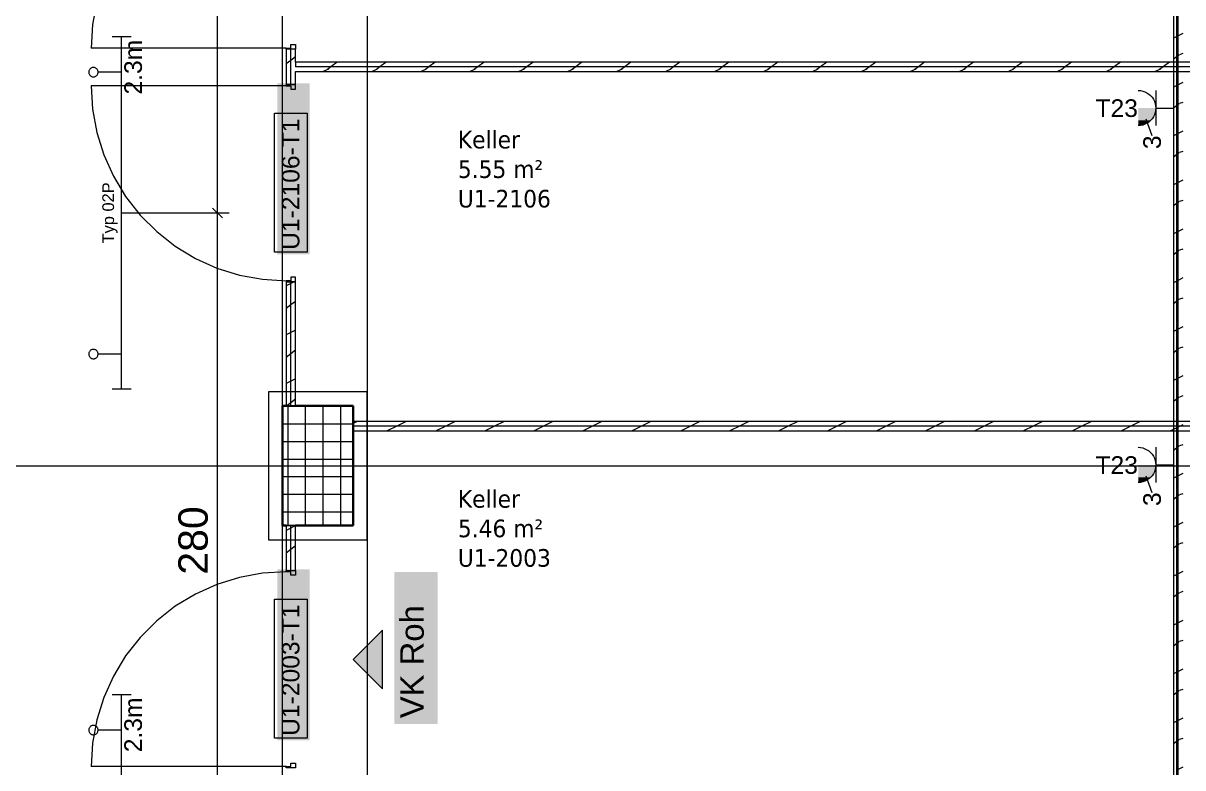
# Model space of a CAD drawing. Extents: x -1067 to 613, y -179 to 712.
# Drawn here: x -77.5 to 21.2, y -100 to -36.5 of the extents above; entities that cross this region are included whole.
import ezdxf
from ezdxf.lldxf.tags import DXFTag

# ---------------------------------------------------------------- set-up
doc = ezdxf.new("R2010")
doc.units = 0
doc.layers.get('0').update_dxf_attribs({"lineweight": 13})
for name, color, linetype, lineweight in [('A-____-NOTE-TEXT', 7, 'Continuous', 9), ('A-AREA-____-IDEN', 7, 'Continuous', 5), ('A-DOOR-____-IDEN', 7, 'Continuous', 5), ('A-DOOR-FRAM-MCUT', 7, 'Continuous', 9), ('A-DOOR-OPNG-OTLN', 7, 'Continuous', 9), ('A-FLOR-____-OVHD', 7, 'Strichpunkt - Fein', 9), ('A-WALL-____-MCUT', 7, 'Continuous', 35), ('A-WALL-____-PATT', 7, 'Continuous', 35), ('A-WALL-FNSH-MCUT', 7, 'Continuous', 35), ('S-COLS-____-MCUT', 7, 'Continuous', 35), ('S-COLS-____-OTLN', 7, 'Continuous', 9), ('S-GRID-____-OTLN', 7, 'Continuous', 5)]:
    doc.layers.add(name, color=color, linetype=linetype, lineweight=lineweight)
for name, color, linetype, lineweight, true_color in [('EL01_VVV_Mass', 7, 'Continuous', 13, 0xb2b200), ('EL01_WAN_Kraft', 1, 'Continuous', 13, 0xff0000), ('EL01_WAN_Leuchten', 7, 'Continuous', 13, 0x0080ff), ('EL01_WAN_Leuchtentyp', 7, 'Continuous', 13, 0x0099ff)]:
    doc.layers.add(name, color=color, linetype=linetype, lineweight=lineweight, true_color=true_color)
doc.styles.get("Standard").update_dxf_attribs({"font": 'arial.ttf'})
tags = doc.linetypes.add('_Rasterlinie_', pattern=[0.375, 0.2, -0.05, 0.075, -0.05]).pattern_tags.tags
tags[10:11] = [DXFTag(74, 4), DXFTag(75, 0), DXFTag(340, '0'), DXFTag(46, 1.0), DXFTag(50, 0.0), DXFTag(44, 0.0), DXFTag(45, 0.0)]
tags[8:9] = [DXFTag(74, 4), DXFTag(75, 0), DXFTag(340, '0'), DXFTag(46, 1.0), DXFTag(50, 0.0), DXFTag(44, 0.0), DXFTag(45, 0.0)]
tags[6:7] = [DXFTag(74, 4), DXFTag(75, 0), DXFTag(340, '0'), DXFTag(46, 1.0), DXFTag(50, 0.0), DXFTag(44, 0.0), DXFTag(45, 0.0)]
tags[4:5] = [DXFTag(74, 4), DXFTag(75, 0), DXFTag(340, '0'), DXFTag(46, 1.0), DXFTag(50, 0.0), DXFTag(44, 0.0), DXFTag(45, 0.0)]
tags = doc.linetypes.add('Strichpunkt - Fein', pattern=[0.2, 0.1, -0.05, 0, -0.05]).pattern_tags.tags
tags[10:11] = [DXFTag(74, 4), DXFTag(75, 0), DXFTag(340, '0'), DXFTag(46, 1.0), DXFTag(50, 0.0), DXFTag(44, 0.0), DXFTag(45, 0.0)]
tags[8:9] = [DXFTag(74, 4), DXFTag(75, 0), DXFTag(340, '0'), DXFTag(46, 1.0), DXFTag(50, 0.0), DXFTag(44, 0.0), DXFTag(45, 0.0)]
tags[6:7] = [DXFTag(74, 4), DXFTag(75, 0), DXFTag(340, '0'), DXFTag(46, 1.0), DXFTag(50, 0.0), DXFTag(44, 0.0), DXFTag(45, 0.0)]
tags[4:5] = [DXFTag(74, 4), DXFTag(75, 0), DXFTag(340, '0'), DXFTag(46, 1.0), DXFTag(50, 0.0), DXFTag(44, 0.0), DXFTag(45, 0.0)]

# ---------------------------------------------------------------- blocks, each defined once
blk = doc.blocks.new('Referenz-A0UNPC4Q6I', base_point=(-1062.181, -175.856))
at = {"layer": 'A-____-NOTE-TEXT', "color": 0, "linetype": 'Continuous', "lineweight": 5, "ltscale": 0.13}
for p, q in [((-46.897, -88.23), (-49.397, -90.73)), ((-46.897, -93.23), (-46.897, -88.23)), ((-49.397, -90.73), (-46.897, -93.23))]:
    blk.add_line(p, q, dxfattribs=at)
at = {"layer": 'A-____-NOTE-TEXT', "color": 7, "linetype": 'Continuous', "lineweight": 5, "ltscale": 0.13, "true_color": 0xffffff}
for points in [[(-45.884, -96.229), (-42.213, -96.229), (-45.884, -83.284)], [(-42.213, -96.229), (-45.884, -83.284), (-42.213, -83.284)]]:
    blk.add_solid(points, dxfattribs=at)
at = {"layer": 'A-____-NOTE-TEXT', "color": 0, "linetype": 'Continuous', "lineweight": 5, "ltscale": 0.13}
for points in [[(-49.397, -90.73), (-46.897, -90.73), (-46.897, -88.23)], [(-46.897, -93.23), (-46.897, -90.73), (-49.397, -90.73)]]:
    blk.add_solid(points, dxfattribs=at)
at = {"layer": 'A-DOOR-____-IDEN', "color": 0, "linetype": 'Continuous', "ltscale": 0.13}
for p, q in [((-56.088, -56.043), (-56.088, -44.203)), ((-56.088, -44.203), (-53.308, -44.203)), ((-53.308, -44.203), (-53.308, -56.043)), ((-53.308, -56.043), (-56.088, -56.043)), ((-56.088, -97.425), (-56.088, -85.585)), ((-56.088, -85.585), (-53.308, -85.585)), ((-53.308, -85.585), (-53.308, -97.425)), ((-53.308, -97.425), (-56.088, -97.425))]:
    blk.add_line(p, q, dxfattribs=at)
at = {"layer": 'A-DOOR-____-IDEN', "color": 7, "linetype": 'Continuous', "ltscale": 0.13, "true_color": 0xffffff}
for points in [[(-55.845, -56.218), (-53.086, -56.218), (-55.845, -41.679)], [(-53.086, -56.218), (-55.845, -41.679), (-53.086, -41.679)], [(-55.845, -97.6), (-53.086, -97.6), (-55.845, -83.061)], [(-53.086, -97.6), (-55.845, -83.061), (-53.086, -83.061)]]:
    blk.add_solid(points, dxfattribs=at)
at = {"layer": 'A-DOOR-FRAM-MCUT', "color": 0, "linetype": 'Continuous', "ltscale": 0.13}
for p, q in [((-54.697, -38.37), (-54.297, -38.37)), ((-54.697, -38.67), (-54.697, -38.37)), ((-54.297, -38.37), (-54.297, -38.77)), ((-55.097, -38.67), (-54.697, -38.67)), ((-55.097, -38.77), (-55.097, -38.67)), ((-54.297, -38.77), (-55.097, -38.77)), ((-55.097, -41.77), (-55.097, -41.87)), ((-54.297, -41.77), (-55.097, -41.77)), ((-55.097, -41.87), (-54.697, -41.87)), ((-54.697, -41.87), (-54.697, -42.17)), ((-54.697, -42.17), (-54.297, -42.17)), ((-54.297, -42.17), (-54.297, -41.77)), ((-54.297, -58.17), (-54.697, -58.17)), ((-54.697, -58.17), (-54.697, -58.47)), ((-54.297, -58.57), (-54.297, -58.17)), ((-55.097, -58.47), (-55.097, -58.57)), ((-54.697, -58.47), (-55.097, -58.47)), ((-55.097, -58.57), (-54.297, -58.57)), ((-55.097, -83.152), (-54.297, -83.152)), ((-55.097, -83.252), (-55.097, -83.152)), ((-54.697, -83.252), (-55.097, -83.252)), ((-54.697, -83.552), (-54.697, -83.252)), ((-54.297, -83.552), (-54.697, -83.552)), ((-54.297, -83.152), (-54.297, -83.552)), ((-54.697, -99.552), (-54.297, -99.552)), ((-54.697, -99.852), (-54.697, -99.552)), ((-54.297, -99.552), (-54.297, -99.952)), ((-55.097, -99.852), (-54.697, -99.852)), ((-55.097, -99.952), (-55.097, -99.852)), ((-54.297, -99.952), (-55.097, -99.952))]:
    blk.add_line(p, q, dxfattribs=at)
at = {"layer": 'A-DOOR-OPNG-OTLN', "color": 0, "linetype": 'Continuous', "ltscale": 0.13}
for p, q in [((-71.215, -34.697), (-71.576, -36.669)), ((-71.576, -36.669), (-71.697, -38.67)), ((-55.097, -38.67), (-71.697, -38.67)), ((-55.097, -41.87), (-71.697, -41.87)), ((-71.697, -41.87), (-71.576, -43.871)), ((-71.576, -43.871), (-71.215, -45.842)), ((-71.215, -45.842), (-70.618, -47.756)), ((-70.618, -47.756), (-69.796, -49.584)), ((-69.796, -49.584), (-68.759, -51.3)), ((-68.759, -51.3), (-67.522, -52.878)), ((-67.522, -52.878), (-66.105, -54.295)), ((-66.105, -54.295), (-64.527, -55.531)), ((-64.527, -55.531), (-62.811, -56.568)), ((-62.811, -56.568), (-60.983, -57.391)), ((-60.983, -57.391), (-59.07, -57.987)), ((-59.07, -57.987), (-57.098, -58.349)), ((-57.098, -58.349), (-55.097, -58.47)), ((-59.07, -83.734), (-60.983, -84.33)), ((-57.098, -83.373), (-59.07, -83.734)), ((-55.097, -83.252), (-57.098, -83.373)), ((-60.983, -84.33), (-62.811, -85.153)), ((-62.811, -85.153), (-64.527, -86.19)), ((-64.527, -86.19), (-66.105, -87.426)), ((-66.105, -87.426), (-67.522, -88.844)), ((-67.522, -88.844), (-68.759, -90.422)), ((-68.759, -90.422), (-69.796, -92.137)), ((-69.796, -92.137), (-70.618, -93.965)), ((-70.618, -93.965), (-71.215, -95.879)), ((-71.215, -95.879), (-71.576, -97.851)), ((-71.576, -97.851), (-71.697, -99.852)), ((-55.097, -99.852), (-71.697, -99.852))]:
    blk.add_line(p, q, dxfattribs=at)
at = {"layer": 'A-FLOR-____-OVHD', "color": 0, "linetype": 'Strichpunkt - Fein', "ltscale": 0.13}
for p, q in [((-48.197, 288.576), (-48.197, -171.085)), ((-48.197, -67.924), (-56.597, -67.924)), ((-56.597, -67.924), (-56.597, -80.524)), ((-48.197, -80.524), (-48.197, -67.924)), ((-56.597, -80.524), (-48.197, -80.524))]:
    blk.add_line(p, q, dxfattribs=at)
at = {"layer": 'A-WALL-____-MCUT', "color": 0, "linetype": 'Continuous', "lineweight": 9, "ltscale": 0.13}
for p, q in [((20.803, -171.085), (20.803, -14.624)), ((-54.697, -41.77), (-54.697, -38.77)), ((-54.297, -39.87), (-54.297, -40.27)), ((100.103, -40.27), (-54.297, -40.27)), ((-54.697, -69.124), (-54.697, -58.57)), ((-55.097, -69.124), (-54.297, -69.124)), ((100.103, -70.861), (-49.397, -70.861)), ((-54.297, -79.324), (-55.097, -79.324)), ((-54.697, -83.152), (-54.697, -79.324))]:
    blk.add_line(p, q, dxfattribs=at)
at = {"layer": 'A-WALL-____-PATT', "color": 0, "linetype": 'Continuous', "lineweight": 9, "ltscale": 0.13}
for p, q in [((21.203, -37.416), (20.803, -37.616)), ((20.803, -37.616), (20.403, -37.816)), ((-54.297, -39.409), (-54.697, -39.709)), ((20.803, -39.311), (20.403, -39.611)), ((20.894, -39.242), (20.803, -39.311)), ((21.203, -39.136), (20.931, -39.227)), ((-54.697, -39.709), (-55.097, -40.009)), ((-51.502, -40.45), (-51.942, -40.67)), ((-51.28, -40.27), (-51.582, -40.496)), ((-50.747, -39.87), (-51.28, -40.27)), ((-47.337, -40.45), (-47.777, -40.67)), ((-47.115, -40.27), (-47.417, -40.496)), ((-46.582, -39.87), (-47.115, -40.27)), ((-43.172, -40.45), (-43.612, -40.67)), ((-42.95, -40.27), (-43.251, -40.496)), ((-42.417, -39.87), (-42.95, -40.27)), ((-39.007, -40.45), (-39.448, -40.67)), ((-38.785, -40.27), (-39.086, -40.495)), ((-38.252, -39.87), (-38.785, -40.27)), ((-34.842, -40.45), (-35.283, -40.67)), ((-34.62, -40.27), (-34.921, -40.495)), ((-34.087, -39.87), (-34.62, -40.27)), ((-30.677, -40.45), (-31.118, -40.67)), ((-30.455, -40.27), (-30.755, -40.495)), ((-29.922, -39.87), (-30.455, -40.27)), ((-26.513, -40.45), (-26.953, -40.67)), ((-26.29, -40.27), (-26.59, -40.495)), ((-25.757, -39.87), (-26.29, -40.27)), ((-22.348, -40.45), (-22.788, -40.67)), ((-22.125, -40.27), (-22.425, -40.494)), ((-21.592, -39.87), (-22.125, -40.27)), ((-18.183, -40.45), (-18.623, -40.67)), ((-17.96, -40.27), (-18.259, -40.494)), ((-17.427, -39.87), (-17.96, -40.27)), ((-14.018, -40.45), (-14.458, -40.67)), ((-13.795, -40.27), (-14.094, -40.494)), ((-13.262, -39.87), (-13.795, -40.27)), ((-9.853, -40.45), (-10.293, -40.67)), ((-9.63, -40.27), (-9.929, -40.494)), ((-9.097, -39.87), (-9.63, -40.27)), ((-5.688, -40.45), (-6.128, -40.67)), ((-5.465, -40.27), (-5.763, -40.493)), ((-4.932, -39.87), (-5.465, -40.27)), ((-1.523, -40.45), (-1.963, -40.67)), ((-1.3, -40.27), (-1.598, -40.493)), ((-0.767, -39.87), (-1.3, -40.27)), ((2.642, -40.45), (2.201, -40.67)), ((2.865, -40.27), (2.567, -40.493)), ((3.398, -39.87), (2.865, -40.27)), ((6.807, -40.45), (6.366, -40.67)), ((7.03, -40.27), (6.732, -40.493)), ((7.563, -39.87), (7.03, -40.27)), ((10.972, -40.45), (10.531, -40.67)), ((11.195, -40.27), (10.898, -40.492)), ((11.728, -39.87), (11.195, -40.27)), ((15.136, -40.45), (14.696, -40.67)), ((15.36, -40.27), (15.063, -40.492)), ((15.893, -39.87), (15.36, -40.27)), ((19.301, -40.45), (18.861, -40.67)), ((19.525, -40.27), (19.228, -40.492)), ((20.058, -39.87), (19.525, -40.27)), ((20.803, -41.781), (20.403, -41.981)), ((21.203, -41.581), (20.803, -41.781)), ((20.895, -43.407), (20.803, -43.476)), ((21.203, -43.301), (20.931, -43.392)), ((20.803, -43.476), (20.403, -43.776)), ((20.803, -45.946), (20.403, -46.146)), ((21.203, -45.746), (20.803, -45.946)), ((20.803, -47.641), (20.403, -47.941)), ((20.895, -47.572), (20.803, -47.641)), ((21.203, -47.466), (20.931, -47.556)), ((20.803, -50.111), (20.403, -50.311)), ((21.203, -49.911), (20.803, -50.111)), ((20.803, -51.806), (20.403, -52.106)), ((20.896, -51.736), (20.803, -51.806)), ((21.203, -51.63), (20.932, -51.721)), ((21.203, -54.076), (20.803, -54.276)), ((20.803, -54.276), (20.403, -54.476)), ((20.803, -55.971), (20.403, -56.271)), ((20.896, -55.901), (20.803, -55.971)), ((21.203, -55.795), (20.932, -55.886)), ((-54.697, -58.707), (-55.097, -58.907)), ((-54.423, -58.57), (-54.697, -58.707)), ((20.803, -58.441), (20.403, -58.641)), ((21.203, -58.241), (20.803, -58.441)), ((20.803, -60.136), (20.403, -60.436)), ((20.897, -60.066), (20.803, -60.136)), ((21.203, -59.96), (20.932, -60.05)), ((-54.697, -60.534), (-55.097, -60.834)), ((-54.297, -60.234), (-54.697, -60.534)), ((-54.697, -62.872), (-55.097, -63.072)), ((-54.297, -62.672), (-54.697, -62.872)), ((20.803, -62.606), (20.403, -62.806)), ((21.203, -62.406), (20.803, -62.606)), ((21.203, -64.125), (20.932, -64.215)), ((-54.697, -64.699), (-55.097, -64.999)), ((-54.297, -64.399), (-54.697, -64.699)), ((20.803, -64.301), (20.403, -64.601)), ((20.897, -64.23), (20.803, -64.301)), ((-54.697, -67.036), (-55.097, -67.236)), ((-54.297, -66.836), (-54.697, -67.036)), ((20.803, -66.771), (20.403, -66.971)), ((21.203, -66.571), (20.803, -66.771)), ((-54.697, -68.864), (-55.044, -69.124)), ((-54.297, -68.564), (-54.697, -68.864)), ((20.803, -68.466), (20.403, -68.766)), ((20.898, -68.395), (20.803, -68.466)), ((21.203, -68.289), (20.932, -68.38)), ((-49.051, -70.461), (-49.397, -70.634)), ((-45.686, -70.861), (-46.486, -71.261)), ((-44.886, -70.461), (-45.686, -70.861)), ((-41.521, -70.861), (-42.321, -71.261)), ((-40.721, -70.461), (-41.521, -70.861)), ((-37.356, -70.861), (-38.156, -71.261)), ((-36.556, -70.461), (-37.356, -70.861)), ((-33.191, -70.861), (-33.991, -71.261)), ((-32.391, -70.461), (-33.191, -70.861)), ((-29.026, -70.861), (-29.826, -71.261)), ((-28.226, -70.461), (-29.026, -70.861)), ((-24.861, -70.861), (-25.661, -71.261)), ((-24.061, -70.461), (-24.861, -70.861)), ((-20.696, -70.861), (-21.496, -71.261)), ((-19.896, -70.461), (-20.696, -70.861)), ((-16.531, -70.861), (-17.331, -71.261)), ((-15.731, -70.461), (-16.531, -70.861)), ((-12.366, -70.861), (-13.166, -71.261)), ((-11.566, -70.461), (-12.366, -70.861)), ((-8.202, -70.861), (-9.002, -71.261)), ((-7.402, -70.461), (-8.202, -70.861)), ((-4.037, -70.861), (-4.837, -71.261)), ((-3.237, -70.461), (-4.037, -70.861)), ((0.128, -70.861), (-0.672, -71.261)), ((0.928, -70.461), (0.128, -70.861)), ((4.293, -70.861), (3.493, -71.261)), ((5.093, -70.461), (4.293, -70.861)), ((8.458, -70.861), (7.658, -71.261)), ((9.258, -70.461), (8.458, -70.861)), ((12.623, -70.861), (11.823, -71.261)), ((13.423, -70.461), (12.623, -70.861)), ((16.788, -70.861), (15.988, -71.261)), ((17.588, -70.461), (16.788, -70.861)), ((20.803, -70.936), (20.403, -71.136)), ((21.203, -70.736), (20.803, -70.936)), ((20.403, -71.136), (20.153, -71.261)), ((20.803, -72.631), (20.403, -72.931)), ((20.898, -72.56), (20.803, -72.631)), ((21.203, -72.454), (20.933, -72.544)), ((21.203, -74.9), (20.803, -75.1)), ((20.803, -75.1), (20.403, -75.3)), ((20.803, -76.796), (20.403, -77.096)), ((20.899, -76.724), (20.803, -76.796)), ((21.203, -76.619), (20.933, -76.709)), ((-54.697, -79.531), (-55.097, -79.731)), ((-54.297, -79.331), (-54.697, -79.531)), ((20.803, -79.265), (20.403, -79.465)), ((21.203, -79.065), (20.803, -79.265)), ((20.899, -80.889), (20.803, -80.961)), ((21.203, -80.783), (20.933, -80.873)), ((-54.697, -81.359), (-55.097, -81.659)), ((-54.297, -81.059), (-54.697, -81.359)), ((20.803, -80.961), (20.403, -81.261)), ((20.803, -83.43), (20.403, -83.63)), ((21.203, -83.23), (20.803, -83.43)), ((20.803, -85.126), (20.403, -85.426)), ((20.9, -85.054), (20.803, -85.126)), ((21.203, -84.948), (20.933, -85.038)), ((20.803, -87.595), (20.403, -87.795)), ((21.203, -87.395), (20.803, -87.595)), ((20.803, -89.291), (20.403, -89.591)), ((20.9, -89.218), (20.803, -89.291)), ((21.203, -89.113), (20.933, -89.203)), ((20.803, -91.76), (20.403, -91.96)), ((21.203, -91.56), (20.803, -91.76)), ((20.803, -93.456), (20.403, -93.756)), ((20.901, -93.383), (20.803, -93.456)), ((21.203, -93.278), (20.933, -93.367)), ((20.803, -95.925), (20.403, -96.125)), ((21.203, -95.725), (20.803, -95.925)), ((20.803, -97.621), (20.403, -97.921)), ((20.901, -97.547), (20.803, -97.621)), ((21.203, -97.442), (20.934, -97.532)), ((21.203, -99.89), (20.803, -100.09))]:
    blk.add_line(p, q, dxfattribs=at)
at = {"layer": 'A-WALL-FNSH-MCUT', "color": 0, "linetype": 'Continuous', "lineweight": 9, "ltscale": 0.13}
for p, q in [((20.403, -14.624), (20.403, -171.085)), ((-55.097, -38.77), (-55.097, -41.77)), ((-54.297, -38.77), (-55.097, -38.77)), ((-54.297, -39.87), (-54.297, -38.77)), ((100.103, -39.87), (-54.297, -39.87)), ((-54.297, -41.77), (-54.297, -40.67)), ((-54.297, -40.67), (100.103, -40.67)), ((-55.097, -41.77), (-54.297, -41.77)), ((-55.097, -58.57), (-55.097, -69.124)), ((-54.297, -58.57), (-55.097, -58.57)), ((-54.297, -69.124), (-54.297, -58.57)), ((100.103, -70.461), (-49.397, -70.461)), ((-49.397, -70.461), (-49.397, -71.261)), ((-49.397, -71.261), (100.103, -71.261)), ((-55.097, -79.324), (-55.097, -83.152)), ((-54.297, -83.152), (-54.297, -79.324)), ((-55.097, -83.152), (-54.297, -83.152))]:
    blk.add_line(p, q, dxfattribs=at)
at = {"layer": 'S-COLS-____-MCUT', "color": 0, "linetype": 'Continuous', "ltscale": 0.35}
for p, q in [((-55.097, -69.124), (-55.397, -69.124)), ((-55.397, -69.124), (-55.397, -79.324)), ((-49.397, -69.124), (-54.297, -69.124)), ((-49.397, -79.324), (-49.397, -69.124)), ((-55.397, -79.324), (-55.097, -79.324)), ((-54.297, -79.324), (-49.397, -79.324))]:
    blk.add_line(p, q, dxfattribs=at)
at = {"layer": 'S-COLS-____-OTLN', "color": 0, "linetype": 'Continuous', "ltscale": 0.13}
for p, q in [((-55.397, -69.155), (-49.397, -69.155)), ((-54.697, -69.124), (-55.097, -69.124)), ((-54.937, -79.324), (-54.937, -69.124)), ((-54.297, -69.124), (-54.697, -69.124)), ((-53.437, -79.324), (-53.437, -69.124)), ((-51.937, -79.324), (-51.937, -69.124)), ((-50.437, -79.324), (-50.437, -69.124)), ((-55.397, -70.655), (-49.397, -70.655)), ((-55.397, -72.155), (-49.397, -72.155)), ((-55.397, -73.655), (-49.397, -73.655)), ((-55.397, -75.155), (-49.397, -75.155)), ((-55.397, -76.655), (-49.397, -76.655)), ((-55.397, -78.155), (-49.397, -78.155)), ((-55.097, -79.324), (-54.697, -79.324)), ((-54.697, -79.324), (-54.297, -79.324))]:
    blk.add_line(p, q, dxfattribs=at)
at = {"layer": 'S-GRID-____-OTLN', "color": 0, "linetype": '_Rasterlinie_', "ltscale": 0.13}
for p, q in [((-55.397, -171.085), (-55.397, 546.376)), ((20.703, -171.085), (20.703, 546.376)), ((-115.526, -74.224), (198.844, -74.224))]:
    blk.add_line(p, q, dxfattribs=at)
at = {"layer": 'A-____-NOTE-TEXT', "color": 0, "linetype": 'Continuous', "lineweight": 5, "ltscale": 0.13, "insert": (-45.384, -95.729), "char_height": 2, "attachment_point": 1, "rotation": 90}
blk.add_mtext('{\\fArial;VK Roh}', dxfattribs=at)
at = {"layer": 'A-AREA-____-IDEN', "color": 0, "linetype": 'Continuous', "ltscale": 0.13, "char_height": 1.5, "attachment_point": 1}
for s, insert in [('{\\W0.9;\\fVerdana;Keller}', (-40.484, -45.709)), ('{\\W0.9;\\fVerdana;5.55 m²}', (-40.484, -48.223)), ('{\\W0.9;\\fVerdana;U1-2106}', (-40.484, -50.736)), ('{\\W0.9;\\fVerdana;Keller}', (-40.484, -76.3)), ('{\\W0.9;\\fVerdana;5.46 m²}', (-40.484, -78.814)), ('{\\W0.9;\\fVerdana;U1-2003}', (-40.484, -81.327))]:
    blk.add_mtext(s, dxfattribs=dict(at, insert=insert))
at = {"layer": 'A-DOOR-____-IDEN', "color": 0, "linetype": 'Continuous', "ltscale": 0.13, "char_height": 1.5, "attachment_point": 1, "rotation": 90}
for s, insert in [('{\\fArial;U1-2106-T1}', (-55.47, -55.843)), ('{\\fArial;U1-2003-T1}', (-55.47, -97.225))]:
    blk.add_mtext(s, dxfattribs=dict(at, insert=insert))
blk = doc.blocks.new('Maß-A0UNPCBO6I', base_point=(-69.095, -109.148))
at = {"color": 0, "lineweight": -2}
for p, q in [((-59.937, -52.718), (-69.095, -52.718)), ((-61.35, -52.304), (-60.523, -53.132)), ((-60.937, -108.735), (-60.937, -52.718)), ((-61.35, -108.321), (-60.523, -109.148)), ((-59.937, -108.735), (-69.095, -108.735))]:
    blk.add_line(p, q, dxfattribs=at)
at = {"color": 0, "lineweight": -2, "insert": (-64.27, -83.508), "char_height": 2.5, "attachment_point": 1, "rotation": 90}
blk.add_mtext('{\\fArial;280}', dxfattribs=at)
blk = doc.blocks.new('Steckdose T23_ AP_ 3-fach-A0UNPCWY6I', base_point=(13.773, -77.66))
at = {"color": 0, "lineweight": -2}
for p, q in [((17.405, -72.661), (17.601, -72.673)), ((17.601, -72.673), (17.793, -72.712)), ((17.793, -72.712), (17.979, -72.775)), ((17.979, -72.775), (18.155, -72.862)), ((18.155, -72.862), (18.318, -72.971)), ((18.318, -72.971), (18.466, -73.1)), ((18.905, -72.661), (18.905, -75.661)), ((18.466, -73.1), (18.595, -73.247)), ((18.595, -73.247), (18.704, -73.411)), ((18.704, -73.411), (18.791, -73.587)), ((18.791, -73.587), (18.854, -73.772)), ((18.854, -73.772), (18.892, -73.965)), ((18.892, -73.965), (18.905, -74.161)), ((18.704, -74.911), (18.595, -75.074)), ((18.791, -74.735), (18.704, -74.911)), ((18.854, -74.549), (18.791, -74.735)), ((18.892, -74.356), (18.854, -74.549)), ((18.905, -74.161), (18.892, -74.356)), ((18.905, -74.161), (20.405, -74.161)), ((17.601, -75.648), (17.405, -75.661)), ((17.793, -75.61), (17.601, -75.648)), ((17.979, -75.546), (17.793, -75.61)), ((18.155, -75.46), (17.979, -75.546)), ((18.051, -75.087), (18.559, -76.503)), ((18.318, -75.351), (18.155, -75.46)), ((18.466, -75.221), (18.318, -75.351)), ((18.595, -75.074), (18.466, -75.221))]:
    blk.add_line(p, q, dxfattribs=at)
for points in [[(18.854, -74.549), (17.405, -74.549), (18.905, -74.161)], [(17.405, -74.549), (18.905, -74.161), (17.405, -74.161)], [(18.905, -74.161), (17.405, -74.161), (17.405, -74.161)], [(18.704, -74.911), (17.405, -74.911), (18.854, -74.549)], [(17.405, -74.911), (18.854, -74.549), (17.405, -74.549)], [(18.466, -75.221), (17.405, -75.221), (18.704, -74.911)], [(17.405, -75.221), (18.704, -74.911), (17.405, -74.911)], [(18.155, -75.46), (17.405, -75.46), (18.466, -75.221)], [(17.405, -75.46), (18.466, -75.221), (17.405, -75.221)], [(17.793, -75.61), (17.405, -75.61), (18.155, -75.46)], [(17.405, -75.61), (18.155, -75.46), (17.405, -75.46)], [(17.405, -75.661), (17.793, -75.61), (17.405, -75.61)]]:
    blk.add_solid(points, dxfattribs=at)
at = {"color": 0, "lineweight": -2, "insert": (13.773, -73.419), "char_height": 1.5, "attachment_point": 1}
blk.add_mtext('{\\fArial;T23}', dxfattribs=at)
at = {"color": 0, "lineweight": -2, "insert": (17.836, -77.66), "char_height": 1.5, "attachment_point": 1, "rotation": 90}
blk.add_mtext('{\\fArial;3}', dxfattribs=at)
blk = doc.blocks.new('Steckdose T23_ AP_ 3-fach-A0UNPD2O6I', base_point=(13.773, -47.269))
at = {"color": 0, "lineweight": -2}
for p, q in [((17.405, -42.27), (17.601, -42.283)), ((17.601, -42.283), (17.793, -42.321)), ((17.793, -42.321), (17.979, -42.384)), ((17.979, -42.384), (18.155, -42.471)), ((18.905, -42.27), (18.905, -45.27)), ((18.155, -42.471), (18.318, -42.58)), ((18.318, -42.58), (18.466, -42.709)), ((18.466, -42.709), (18.595, -42.857)), ((18.595, -42.857), (18.704, -43.02)), ((18.704, -43.02), (18.791, -43.196)), ((18.791, -43.196), (18.854, -43.381)), ((18.854, -43.381), (18.892, -43.574)), ((18.791, -44.344), (18.704, -44.52)), ((18.854, -44.158), (18.791, -44.344)), ((18.892, -43.966), (18.854, -44.158)), ((18.892, -43.574), (18.905, -43.77)), ((18.905, -43.77), (18.892, -43.966)), ((18.905, -43.77), (20.405, -43.77)), ((17.601, -45.257), (17.405, -45.27)), ((17.793, -45.219), (17.601, -45.257)), ((17.979, -45.156), (17.793, -45.219)), ((18.155, -45.069), (17.979, -45.156)), ((18.051, -44.696), (18.559, -46.112)), ((18.318, -44.96), (18.155, -45.069)), ((18.466, -44.83), (18.318, -44.96)), ((18.595, -44.683), (18.466, -44.83)), ((18.704, -44.52), (18.595, -44.683))]:
    blk.add_line(p, q, dxfattribs=at)
for points in [[(18.854, -44.158), (17.405, -44.158), (18.905, -43.77)], [(17.405, -44.158), (18.905, -43.77), (17.405, -43.77)], [(18.704, -44.52), (17.405, -44.52), (18.854, -44.158)], [(17.405, -44.52), (18.854, -44.158), (17.405, -44.158)], [(18.466, -44.83), (17.405, -44.83), (18.704, -44.52)], [(17.405, -44.83), (18.704, -44.52), (17.405, -44.52)], [(18.155, -45.069), (17.405, -45.069), (18.466, -44.83)], [(17.405, -45.069), (18.466, -44.83), (17.405, -44.83)], [(17.793, -45.219), (17.405, -45.219), (18.155, -45.069)], [(17.405, -45.219), (18.155, -45.069), (17.405, -45.069)], [(17.405, -45.27), (17.793, -45.219), (17.405, -45.219)]]:
    blk.add_solid(points, dxfattribs=at)
at = {"color": 0, "lineweight": -2, "insert": (13.773, -43.028), "char_height": 1.5, "attachment_point": 1}
blk.add_mtext('{\\fArial;T23}', dxfattribs=at)
at = {"color": 0, "lineweight": -2, "insert": (17.836, -47.269), "char_height": 1.5, "attachment_point": 1, "rotation": 90}
blk.add_mtext('{\\fArial;3}', dxfattribs=at)
blk = doc.blocks.new('LED-Langfeldleuchte 37W-A0UNPDC86I', base_point=(-71.895, -123.735))
at = {"color": 0, "lineweight": -2}
for p, q in [((-68.295, -93.735), (-69.895, -93.735)), ((-69.095, -123.735), (-69.095, -93.735)), ((-71.892, -96.683), (-71.895, -96.735)), ((-71.881, -96.631), (-71.892, -96.683)), ((-71.865, -96.582), (-71.881, -96.631)), ((-71.841, -96.535), (-71.865, -96.582)), ((-71.812, -96.491), (-71.841, -96.535)), ((-71.778, -96.452), (-71.812, -96.491)), ((-71.739, -96.417), (-71.778, -96.452)), ((-71.695, -96.388), (-71.739, -96.417)), ((-71.648, -96.365), (-71.695, -96.388)), ((-71.599, -96.348), (-71.648, -96.365)), ((-71.547, -96.338), (-71.599, -96.348)), ((-71.495, -96.335), (-71.547, -96.338)), ((-71.443, -96.338), (-71.495, -96.335)), ((-71.391, -96.348), (-71.443, -96.338)), ((-71.342, -96.365), (-71.391, -96.348)), ((-71.295, -96.388), (-71.342, -96.365)), ((-71.251, -96.417), (-71.295, -96.388)), ((-71.212, -96.452), (-71.251, -96.417)), ((-71.178, -96.491), (-71.212, -96.452)), ((-71.149, -96.535), (-71.178, -96.491)), ((-71.125, -96.582), (-71.149, -96.535)), ((-71.109, -96.631), (-71.125, -96.582)), ((-71.098, -96.683), (-71.109, -96.631)), ((-71.095, -96.735), (-71.098, -96.683)), ((-71.895, -96.735), (-71.892, -96.787)), ((-71.892, -96.787), (-71.881, -96.838)), ((-71.881, -96.838), (-71.865, -96.888)), ((-71.865, -96.888), (-71.841, -96.935)), ((-71.841, -96.935), (-71.812, -96.978)), ((-71.812, -96.978), (-71.778, -97.018)), ((-71.778, -97.018), (-71.739, -97.052)), ((-71.739, -97.052), (-71.695, -97.081)), ((-71.695, -97.081), (-71.648, -97.104)), ((-71.648, -97.104), (-71.599, -97.121)), ((-71.599, -97.121), (-71.547, -97.131)), ((-71.547, -97.131), (-71.495, -97.135)), ((-71.495, -97.135), (-71.443, -97.131)), ((-71.443, -97.131), (-71.391, -97.121)), ((-71.391, -97.121), (-71.342, -97.104)), ((-71.342, -97.104), (-71.295, -97.081)), ((-71.295, -97.081), (-71.251, -97.052)), ((-71.251, -97.052), (-71.212, -97.018)), ((-71.212, -97.018), (-71.178, -96.978)), ((-71.178, -96.978), (-71.149, -96.935)), ((-71.149, -96.935), (-71.125, -96.888)), ((-71.125, -96.888), (-71.109, -96.838)), ((-71.109, -96.838), (-71.098, -96.787)), ((-71.098, -96.787), (-71.095, -96.735)), ((-69.095, -96.735), (-71.095, -96.735)), ((-71.648, -120.365), (-71.695, -120.388)), ((-71.599, -120.348), (-71.648, -120.365)), ((-71.547, -120.338), (-71.599, -120.348)), ((-71.495, -120.335), (-71.547, -120.338)), ((-71.443, -120.338), (-71.495, -120.335)), ((-71.391, -120.348), (-71.443, -120.338)), ((-71.342, -120.365), (-71.391, -120.348)), ((-71.295, -120.388), (-71.342, -120.365)), ((-71.892, -120.683), (-71.895, -120.735)), ((-71.895, -120.735), (-71.892, -120.787)), ((-71.881, -120.631), (-71.892, -120.683)), ((-71.892, -120.787), (-71.881, -120.838)), ((-71.865, -120.582), (-71.881, -120.631)), ((-71.881, -120.838), (-71.865, -120.888)), ((-71.841, -120.535), (-71.865, -120.582)), ((-71.865, -120.888), (-71.841, -120.935)), ((-71.812, -120.491), (-71.841, -120.535)), ((-71.841, -120.935), (-71.812, -120.978)), ((-71.778, -120.452), (-71.812, -120.491)), ((-71.812, -120.978), (-71.778, -121.018)), ((-71.739, -120.417), (-71.778, -120.452)), ((-71.778, -121.018), (-71.739, -121.052)), ((-71.695, -120.388), (-71.739, -120.417)), ((-71.739, -121.052), (-71.695, -121.081)), ((-71.695, -121.081), (-71.648, -121.104)), ((-71.648, -121.104), (-71.599, -121.121)), ((-71.599, -121.121), (-71.547, -121.131)), ((-71.547, -121.131), (-71.495, -121.135)), ((-71.495, -121.135), (-71.443, -121.131)), ((-71.443, -121.131), (-71.391, -121.121)), ((-71.391, -121.121), (-71.342, -121.104)), ((-71.342, -121.104), (-71.295, -121.081)), ((-71.251, -120.417), (-71.295, -120.388)), ((-71.295, -121.081), (-71.251, -121.052)), ((-71.212, -120.452), (-71.251, -120.417)), ((-71.251, -121.052), (-71.212, -121.018)), ((-71.178, -120.491), (-71.212, -120.452)), ((-71.212, -121.018), (-71.178, -120.978)), ((-71.149, -120.535), (-71.178, -120.491)), ((-71.178, -120.978), (-71.149, -120.935)), ((-71.125, -120.582), (-71.149, -120.535)), ((-71.149, -120.935), (-71.125, -120.888)), ((-71.109, -120.631), (-71.125, -120.582)), ((-71.125, -120.888), (-71.109, -120.838)), ((-71.098, -120.683), (-71.109, -120.631)), ((-71.109, -120.838), (-71.098, -120.787)), ((-71.095, -120.735), (-71.098, -120.683)), ((-71.098, -120.787), (-71.095, -120.735)), ((-69.095, -120.735), (-71.095, -120.735)), ((-68.295, -123.735), (-69.895, -123.735))]:
    blk.add_line(p, q, dxfattribs=at)
blk = doc.blocks.new('Bauteilbeschriftung-A0UNPDCC6I', base_point=(-68.87, -98.622))
at = {"color": 0, "linetype": 'ByBlock', "lineweight": -2, "ltscale": 0.13, "insert": (-68.87, -98.622), "char_height": 1.5, "attachment_point": 1, "rotation": 90}
blk.add_mtext('{\\fArial;2.3m}', dxfattribs=at)
blk = doc.blocks.new('Maß-A0UNPDCK6I', base_point=(-69.095, -53.132))
at = {"color": 0, "lineweight": -2}
for p, q in [((-59.937, 3.299), (-69.095, 3.299)), ((-61.35, 3.712), (-60.523, 2.885)), ((-60.937, -52.718), (-60.937, 3.299)), ((-59.937, -52.718), (-69.095, -52.718)), ((-61.35, -52.304), (-60.523, -53.132))]:
    blk.add_line(p, q, dxfattribs=at)
at = {"color": 0, "lineweight": -2, "insert": (-64.27, -27.491), "char_height": 2.5, "attachment_point": 1, "rotation": 90}
blk.add_mtext('{\\fArial;280}', dxfattribs=at)
blk = doc.blocks.new('LED-Langfeldleuchte 37W-A0UNPDCU6I', base_point=(-71.895, -67.718))
at = {"color": 0, "lineweight": -2}
for p, q in [((-68.295, -37.718), (-69.895, -37.718)), ((-69.095, -67.718), (-69.095, -37.718)), ((-71.778, -40.435), (-71.812, -40.475)), ((-71.739, -40.401), (-71.778, -40.435)), ((-71.695, -40.372), (-71.739, -40.401)), ((-71.648, -40.349), (-71.695, -40.372)), ((-71.599, -40.332), (-71.648, -40.349)), ((-71.547, -40.321), (-71.599, -40.332)), ((-71.495, -40.318), (-71.547, -40.321)), ((-71.443, -40.321), (-71.495, -40.318)), ((-71.391, -40.332), (-71.443, -40.321)), ((-71.342, -40.349), (-71.391, -40.332)), ((-71.295, -40.372), (-71.342, -40.349)), ((-71.251, -40.401), (-71.295, -40.372)), ((-71.212, -40.435), (-71.251, -40.401)), ((-71.178, -40.475), (-71.212, -40.435)), ((-71.892, -40.666), (-71.895, -40.718)), ((-71.895, -40.718), (-71.892, -40.77)), ((-71.881, -40.615), (-71.892, -40.666)), ((-71.892, -40.77), (-71.881, -40.822)), ((-71.865, -40.565), (-71.881, -40.615)), ((-71.881, -40.822), (-71.865, -40.871)), ((-71.841, -40.518), (-71.865, -40.565)), ((-71.865, -40.871), (-71.841, -40.918)), ((-71.812, -40.475), (-71.841, -40.518)), ((-71.841, -40.918), (-71.812, -40.962)), ((-71.812, -40.962), (-71.778, -41.001)), ((-71.778, -41.001), (-71.739, -41.035)), ((-71.739, -41.035), (-71.695, -41.064)), ((-71.695, -41.064), (-71.648, -41.088)), ((-71.648, -41.088), (-71.599, -41.104)), ((-71.599, -41.104), (-71.547, -41.115)), ((-71.547, -41.115), (-71.495, -41.118)), ((-71.495, -41.118), (-71.443, -41.115)), ((-71.443, -41.115), (-71.391, -41.104)), ((-71.391, -41.104), (-71.342, -41.088)), ((-71.342, -41.088), (-71.295, -41.064)), ((-71.295, -41.064), (-71.251, -41.035)), ((-71.251, -41.035), (-71.212, -41.001)), ((-71.212, -41.001), (-71.178, -40.962)), ((-71.149, -40.518), (-71.178, -40.475)), ((-71.178, -40.962), (-71.149, -40.918)), ((-71.125, -40.565), (-71.149, -40.518)), ((-71.149, -40.918), (-71.125, -40.871)), ((-71.109, -40.615), (-71.125, -40.565)), ((-71.125, -40.871), (-71.109, -40.822)), ((-71.098, -40.666), (-71.109, -40.615)), ((-71.109, -40.822), (-71.098, -40.77)), ((-71.095, -40.718), (-71.098, -40.666)), ((-71.098, -40.77), (-71.095, -40.718)), ((-69.095, -40.718), (-71.095, -40.718)), ((-71.892, -64.666), (-71.895, -64.718)), ((-71.895, -64.718), (-71.892, -64.77)), ((-71.881, -64.615), (-71.892, -64.666)), ((-71.892, -64.77), (-71.881, -64.822)), ((-71.865, -64.565), (-71.881, -64.615)), ((-71.881, -64.822), (-71.865, -64.871)), ((-71.841, -64.518), (-71.865, -64.565)), ((-71.865, -64.871), (-71.841, -64.918)), ((-71.812, -64.475), (-71.841, -64.518)), ((-71.841, -64.918), (-71.812, -64.962)), ((-71.778, -64.435), (-71.812, -64.475)), ((-71.812, -64.962), (-71.778, -65.001)), ((-71.739, -64.401), (-71.778, -64.435)), ((-71.778, -65.001), (-71.739, -65.035)), ((-71.695, -64.372), (-71.739, -64.401)), ((-71.739, -65.035), (-71.695, -65.064)), ((-71.648, -64.349), (-71.695, -64.372)), ((-71.695, -65.064), (-71.648, -65.088)), ((-71.599, -64.332), (-71.648, -64.349)), ((-71.648, -65.088), (-71.599, -65.104)), ((-71.547, -64.321), (-71.599, -64.332)), ((-71.599, -65.104), (-71.547, -65.115)), ((-71.495, -64.318), (-71.547, -64.321)), ((-71.547, -65.115), (-71.495, -65.118)), ((-71.443, -64.321), (-71.495, -64.318)), ((-71.495, -65.118), (-71.443, -65.115)), ((-71.391, -64.332), (-71.443, -64.321)), ((-71.443, -65.115), (-71.391, -65.104)), ((-71.342, -64.349), (-71.391, -64.332)), ((-71.391, -65.104), (-71.342, -65.088)), ((-71.295, -64.372), (-71.342, -64.349)), ((-71.342, -65.088), (-71.295, -65.064)), ((-71.251, -64.401), (-71.295, -64.372)), ((-71.295, -65.064), (-71.251, -65.035)), ((-71.212, -64.435), (-71.251, -64.401)), ((-71.251, -65.035), (-71.212, -65.001)), ((-71.178, -64.475), (-71.212, -64.435)), ((-71.212, -65.001), (-71.178, -64.962)), ((-71.149, -64.518), (-71.178, -64.475)), ((-71.178, -64.962), (-71.149, -64.918)), ((-71.125, -64.565), (-71.149, -64.518)), ((-71.149, -64.918), (-71.125, -64.871)), ((-71.109, -64.615), (-71.125, -64.565)), ((-71.125, -64.871), (-71.109, -64.822)), ((-71.098, -64.666), (-71.109, -64.615)), ((-71.109, -64.822), (-71.098, -64.77)), ((-71.095, -64.718), (-71.098, -64.666)), ((-71.098, -64.77), (-71.095, -64.718)), ((-69.095, -64.718), (-71.095, -64.718)), ((-68.295, -67.718), (-69.895, -67.718))]:
    blk.add_line(p, q, dxfattribs=at)
blk = doc.blocks.new('Bemerkung 1-A0UNPDCW6I', base_point=(-70.74, -55.299))
at = {"color": 0, "lineweight": -2, "insert": (-70.74, -55.299), "char_height": 1, "attachment_point": 1, "rotation": 90}
blk.add_mtext('{\\fArial;Typ 02P}', dxfattribs=at)
blk = doc.blocks.new('Bauteilbeschriftung-A0UNPDCY6I', base_point=(-68.868, -42.616))
at = {"color": 0, "linetype": 'ByBlock', "lineweight": -2, "ltscale": 0.13, "insert": (-68.868, -42.616), "char_height": 1.5, "attachment_point": 1, "rotation": 90}
blk.add_mtext('{\\fArial;2.3m}', dxfattribs=at)

msp = doc.modelspace()

# ---------------------------------------------------------------- block references
at = {"color": 9, "lineweight": 25, "ltscale": 0.25, "true_color": 0xc0c0c0}
msp.add_blockref('Referenz-A0UNPC4Q6I', (-1062.181, -175.856), dxfattribs=at)
at = {"layer": 'EL01_VVV_Mass', "linetype": 'Continuous', "ltscale": 0.13}
for name, p in [('Maß-A0UNPDCK6I', (-69.095, -53.132)), ('Maß-A0UNPCBO6I', (-69.095, -109.148))]:
    msp.add_blockref(name, p, dxfattribs=at)
at = {"layer": 'EL01_WAN_Kraft', "color": 1, "linetype": 'Continuous', "ltscale": 0.13, "true_color": 0xff0000}
for name, p in [('Steckdose T23_ AP_ 3-fach-A0UNPD2O6I', (13.773, -47.269)), ('Steckdose T23_ AP_ 3-fach-A0UNPCWY6I', (13.773, -77.66))]:
    msp.add_blockref(name, p, dxfattribs=at)
at = {"layer": 'EL01_WAN_Leuchten', "ltscale": 0.13}
for name, p in [('LED-Langfeldleuchte 37W-A0UNPDCU6I', (-71.895, -67.718)), ('Bauteilbeschriftung-A0UNPDCY6I', (-68.868, -42.616)), ('LED-Langfeldleuchte 37W-A0UNPDC86I', (-71.895, -123.735)), ('Bauteilbeschriftung-A0UNPDCC6I', (-68.87, -98.622))]:
    msp.add_blockref(name, p, dxfattribs=at)
at = {"layer": 'EL01_WAN_Leuchtentyp', "ltscale": 0.13}
msp.add_blockref('Bemerkung 1-A0UNPDCW6I', (-70.74, -55.299), dxfattribs=at)

doc.saveas('drawing.dxf')
